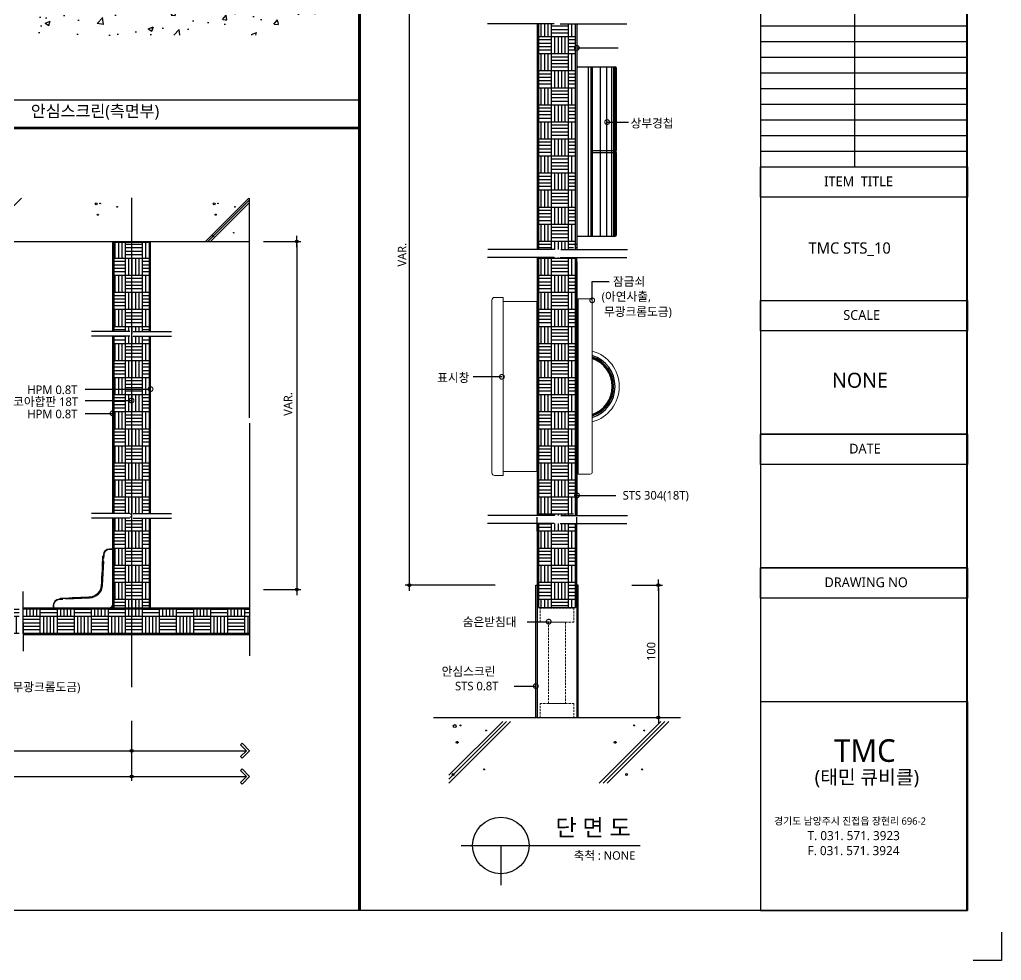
# Model space of a CAD drawing. Extents: x -256 to 8104, y -176 to 5714.
# Drawn here: x 4629 to 8104, y -176 to 3153 of the extents above; entities that cross this region are included whole.
import ezdxf
from ezdxf.enums import TextEntityAlignment as Align

# ---------------------------------------------------------------- set-up
doc = ezdxf.new("R2010")
doc.units = 0
doc.header["$LTSCALE"] = 30
doc.linetypes.add('CEN', pattern=[62, 60, -1, 0, -1])
doc.linetypes.add('HIDDEN', pattern=[0.375, 0.25, -0.125])
doc.layers.get('0').update_dxf_attribs({"linetype": 'CONTINUOUS'})
doc.layers.get('DEFPOINTS').update_dxf_attribs({"linetype": 'CONTINUOUS'})
for name, color, linetype in [('C', 2, 'CONTINUOUS'), ('curior-0Line', 252, 'CONTINUOUS'), ('DIM', 7, 'CONTINUOUS'), ('HAT', 8, 'CONTINUOUS'), ('HID', 9, 'HIDDEN'), ('TIT', 3, 'CONTINUOUS'), ('경첩', 4, 'CONTINUOUS'), ('문자', 3, 'CONTINUOUS'), ('부자재', 4, 'CONTINUOUS'), ('잠금쇠(회전형)', 4, 'CONTINUOUS'), ('중심선', 1, 'CEN'), ('치수', 1, 'CONTINUOUS'), ('판넬', 2, 'CONTINUOUS'), ('해치', 8, 'CONTINUOUS')]:
    doc.layers.add(name, color=color, linetype=linetype)
doc.styles.add('돋움', font='malgun.ttf')
doc.dimstyles.new('10', dxfattribs={"dimscale": 10, "dimtxt": 3, "dimasz": 1, "dimexe": 1.5, "dimexo": 2, "dimgap": 1, "dimtad": 1, "dimdec": 0, "dimlunit": 6, "dimtxsty": '돋움', "dimblk": 'DIMDOT', "dimcen": -1, "dimdle": 1.5, "dimclrt": 3, "dimazin": 3, "dimtfac": 1, "dimtdec": 0, "dimtix": 1, "dimtmove": 2, "dimatfit": 3, "dimldrblk": 'DIMDOT', "dimarcsym": 0})
pattern_1 = [(180, (100196.48, -5340.47), (-1e-14, -120.65), [60.325, -60.325]), (180, (100196.48, -5328.4), (-1e-14, -120.65), [60.325, -60.325]), (180, (100196.48, -5316.34), (-1e-14, -120.65), [60.325, -60.325]), (180, (100196.48, -5304.27), (-1e-14, -120.65), [60.325, -60.325]), (90, (100124.09, -5352.53), (-120.65, 7e-15), [60.325, -60.325]), (90, (100112.02, -5352.53), (-120.65, 7e-15), [60.325, -60.325]), (90, (100099.96, -5352.53), (-120.65, 7e-15), [60.325, -60.325]), (90, (100087.89, -5352.53), (-120.65, 7e-15), [60.325, -60.325]), (90, (100184.41, -5292.21), (-120.65, 7e-15), [60.325, -60.325]), (90, (100172.35, -5292.21), (-120.65, 7e-15), [60.325, -60.325]), (90, (100160.28, -5292.21), (-120.65, 7e-15), [60.325, -60.325]), (90, (100148.22, -5292.21), (-120.65, 7e-15), [60.325, -60.325]), (180, (100136.15, -5243.95), (-1e-14, -120.65), [60.325, -60.325]), (180, (100136.15, -5256.01), (-1e-14, -120.65), [60.325, -60.325]), (180, (100136.15, -5268.08), (-1e-14, -120.65), [60.325, -60.325]), (180, (100136.15, -5280.14), (-1e-14, -120.65), [60.325, -60.325]), (180, (100196.48, -5292.21), (-1e-14, -120.65), []), (90, (100136.15, -5352.53), (-120.65, 7e-15), []), (180, (100196.48, -5352.53), (-1e-14, -120.65), []), (270, (100196.48, -5231.88), (120.65, -2e-14), [])]

# ---------------------------------------------------------------- blocks, each defined once
blk = doc.blocks.new('DIMDOT')
at = {"linetype": 'Continuous'}
blk.add_line((-2, 0), (2, 0), dxfattribs=at)
for radius in [0.5, 0.25]:
    blk.add_circle((0, 0), radius, dxfattribs=at)
blk = doc.blocks.new('*D277')
at = {"layer": 'DEFPOINTS', "color": 0}
for p in [(114729.6, -1686.4), (114405.6, -4025.4), (114729.6, -4025.4)]:
    blk.add_point(p, dxfattribs=at)
at = {"layer": 'DIM', "color": 0, "lineweight": -2, "ltscale": 10}
for p, q in [((114709.6, -1686.4), (114390.6, -1686.4)), ((114405.6, -1696.4), (114405.6, -4015.4)), ((114709.6, -4025.4), (114390.6, -4025.4))]:
    blk.add_line(p, q, dxfattribs=at)
at = {"layer": 'DIM', "color": 0, "lineweight": -2, "xscale": 10, "yscale": 10, "zscale": 10}
for p, rotation in [((114405.6, -1686.4), 90), ((114405.6, -4025.4), 270)]:
    blk.add_blockref('DIMDOT', p, dxfattribs=dict(at, rotation=rotation))
at = {"layer": 'DIM', "color": 3, "insert": (114380.3, -2855.9), "char_height": 30, "attachment_point": 5, "rotation": 90, "style": '돋움'}
blk.add_mtext('VAR.', dxfattribs=at)
blk = doc.blocks.new('A$C13EB2441')
for p, q in [((0.837, 7.375), (0.837, 14.115)), ((0.837, 6.74), (0.837, 0))]:
    blk.add_line(p, q)
blk = doc.blocks.new('_DOTSMALL')
at = {"color": 0, "linetype": 'ByBlock', "const_width": 0.5}
blk.add_lwpolyline([(-0.0625, 0, 1), (0.0625, 0, 1)], format="xyb", close=True, dxfattribs=at)
blk = doc.blocks.new('A$C63EC304E')
at = {"layer": '치수', "color": 1, "xscale": 2.5, "yscale": 2.5, "zscale": 2.5, "rotation": 234.3098741996962}
blk.add_blockref('_DOTSMALL', (0.31, 0.31), dxfattribs=at)
blk = doc.blocks.new('A$C2BC9653E')
at = {"layer": '치수', "xscale": 0.3333333333333333, "yscale": 0.3333333333333333, "zscale": 0.3333333333333333}
blk.add_blockref('A$C63EC304E', (0, 0), dxfattribs=at)
blk = doc.blocks.new('A$C7FC71301')
at = {"layer": '치수', "rotation": 180}
blk.add_blockref('A$C2BC9653E', (0.208, 0.208), dxfattribs=at)
blk = doc.blocks.new('A$C4A20372B')
at = {"layer": '치수'}
blk.add_blockref('A$C7FC71301', (0, 0), dxfattribs=at)
blk = doc.blocks.new('A$C566469F5')
at = {"layer": '치수'}
blk.add_blockref('A$C4A20372B', (0, 0), dxfattribs=at)
blk = doc.blocks.new('A$C7E317CD4')
at = {"layer": '해치', "xscale": 2, "yscale": 2, "zscale": 2}
blk.add_blockref('A$C566469F5', (0, 0), dxfattribs=at)
blk = doc.blocks.new('A$C601D7F27')
at = {"layer": '치수'}
blk.add_blockref('A$C7E317CD4', (0, 0), dxfattribs=at)
blk = doc.blocks.new('A$C38802C08')
at = {"layer": '치수'}
blk.add_blockref('A$C601D7F27', (0, 0), dxfattribs=at)
blk = doc.blocks.new('*D278')
at = {"layer": 'DEFPOINTS', "color": 0}
for p in [(115173.1, -4025.4), (115173.1, -4493.7), (115287.4, -4493.7)]:
    blk.add_point(p, dxfattribs=at)
at = {"layer": 'DIM', "color": 0, "lineweight": -2, "ltscale": 10}
for p, q in [((115193.1, -4025.4), (115302.4, -4025.4)), ((115287.4, -4035.4), (115287.4, -4483.7)), ((115193.1, -4493.7), (115302.4, -4493.7))]:
    blk.add_line(p, q, dxfattribs=at)
at = {"layer": 'DIM', "color": 0, "lineweight": -2, "xscale": 10, "yscale": 10, "zscale": 10}
for p, rotation in [((115287.4, -4025.4), 90), ((115287.4, -4493.7), 270)]:
    blk.add_blockref('DIMDOT', p, dxfattribs=dict(at, rotation=rotation))
at = {"layer": 'DIM', "color": 3, "insert": (115261.9, -4259.5), "char_height": 30, "attachment_point": 5, "rotation": 90, "style": '돋움'}
blk.add_mtext('100', dxfattribs=at)
blk = doc.blocks.new('*D283')
at = {"layer": 'DEFPOINTS', "color": 0}
for p in [(108668.6, -4484.9), (113422.6, -4484.9), (113422.6, -4702.1)]:
    blk.add_point(p, dxfattribs=at)
at = {"layer": 'DIM', "color": 0, "lineweight": -2, "ltscale": 10}
for p, q in [((108668.6, -4504.9), (108668.6, -4717.1)), ((113422.6, -4504.9), (113422.6, -4717.1)), ((108678.6, -4702.1), (113412.6, -4702.1))]:
    blk.add_line(p, q, dxfattribs=at)
at = {"layer": 'DIM', "color": 0, "lineweight": -2, "xscale": 10, "yscale": 10, "zscale": 10, "rotation": 180}
blk.add_blockref('DIMDOT', (108668.6, -4702.1), dxfattribs=at)
at = {"layer": 'DIM', "color": 0, "lineweight": -2, "xscale": 10, "yscale": 10, "zscale": 10}
blk.add_blockref('DIMDOT', (113422.6, -4702.1), dxfattribs=at)
at = {"layer": 'DIM', "color": 3, "insert": (111045.6, -4672.5), "char_height": 30, "attachment_point": 5, "style": '돋움'}
blk.add_mtext('설계치수', dxfattribs=at)
blk = doc.blocks.new('*D284')
at = {"layer": 'DEFPOINTS', "color": 0}
for p in [(112271.7, -4484.9), (113422.6, -4484.9), (113422.6, -4610.7)]:
    blk.add_point(p, dxfattribs=at)
at = {"layer": 'DIM', "color": 0, "lineweight": -2, "ltscale": 10}
for p, q in [((112271.7, -4504.9), (112271.7, -4625.7)), ((113422.6, -4504.9), (113422.6, -4625.7)), ((112281.7, -4610.7), (113412.6, -4610.7))]:
    blk.add_line(p, q, dxfattribs=at)
at = {"layer": 'DIM', "color": 0, "lineweight": -2, "xscale": 10, "yscale": 10, "zscale": 10, "rotation": 180}
blk.add_blockref('DIMDOT', (112271.7, -4610.7), dxfattribs=at)
at = {"layer": 'DIM', "color": 0, "lineweight": -2, "xscale": 10, "yscale": 10, "zscale": 10}
blk.add_blockref('DIMDOT', (113422.6, -4610.7), dxfattribs=at)
at = {"layer": 'DIM', "color": 3, "insert": (112847.1, -4581), "char_height": 30, "attachment_point": 5, "style": '돋움'}
blk.add_mtext('설계치수', dxfattribs=at)
blk = doc.blocks.new('*D286')
at = {"layer": 'DEFPOINTS', "color": 0}
for p in [(113869.4, -2809.3), (113869.4, -4040.7), (114007.2, -4040.7)]:
    blk.add_point(p, dxfattribs=at)
at = {"layer": 'DIM', "color": 0, "lineweight": -2, "ltscale": 10}
for p, q in [((113889.4, -2809.3), (114022.2, -2809.3)), ((114007.2, -2819.3), (114007.2, -4030.7)), ((113889.4, -4040.7), (114022.2, -4040.7))]:
    blk.add_line(p, q, dxfattribs=at)
at = {"layer": 'DIM', "color": 0, "lineweight": -2, "xscale": 10, "yscale": 10, "zscale": 10}
for p, rotation in [((114007.2, -2809.3), 90), ((114007.2, -4040.7), 270)]:
    blk.add_blockref('DIMDOT', p, dxfattribs=dict(at, rotation=rotation))
at = {"layer": 'DIM', "color": 3, "insert": (113976.4, -3384.1), "char_height": 30, "attachment_point": 5, "rotation": 90, "style": '돋움'}
blk.add_mtext('VAR.', dxfattribs=at)
blk = doc.blocks.new('A$C06B31977')
for p, q in [((1.26, 11.06), (1.26, 21.17)), ((1.26, 10.11), (1.26, 0))]:
    blk.add_line(p, q)
blk = doc.blocks.new('STS_10', base_point=(108397.3, -5176.8))
at = {"layer": '해치'}
h = blk.add_hatch(dxfattribs=at)
h.set_pattern_fill('AR-CONC', color=256, style=0)
h.set_pattern_definition([(50, (111614, -3512.54), (182.185, -15.939), [19.05, -209.55]), (355, (111614, -3512.54), (-35.243, 191.057), [15.24, -167.64]), (100.451, (111629.17, -3513.87), (146.943, 175.117), [16.19, -178.09]), (46.184, (111614, -3461.74), (271.079, -42.042), [28.575, -314.325]), (96.636, (111636.58, -3465.25), (237.404, 247.426), [24.285, -267.135]), (351.184, (111614, -3461.74), (237.405, 247.425), [22.86, -251.46]), (21, (111639.4, -3474.44), (151.615, -102.2655), [19.05, -209.55]), (326, (111639.4, -3474.44), (61.802, 184.188), [15.24, -167.64]), (71.4514, (111652.03, -3482.96), (213.416, 81.923), [16.19, -178.09]), (37.5, (111613.99, -3512.54), (3.0886, 84.555), [0, -165.608, 0, -170.18, 0, -168.275]), (7.5, (111613.99, -3512.54), (66.8197, 100.1806), [0, -97.028, 0, -161.798, 0, -64.135]), (327.5, (111557.35, -3512.54), (135.5906, -5.7287), [0, -63.5, 0, -198.12, 0, -262.89]), (317.5, (111531.95, -3512.54), (148.129, 25.4265), [0, -82.55, 0, -131.572, 0, -186.69])])
h.paths.add_polyline_path([(114093.6, -2078.8), (114093.6, -1975.8), (113043.4, -1975.8), (113043.4, -2078.8)])
h = blk.add_hatch(dxfattribs=at)
h.set_pattern_fill('WDFLR08', color=256, scale=0.5)
h.set_pattern_definition(pattern_1)
edge = h.paths.add_edge_path()
edge.add_line((114993.4, -2087.2), (114934, -2087.2))
edge.add_arc((114931.9, -2087.2), 2.08, -54.3099, 0, ccw=False)
edge.add_arc((114931.9, -2087.2), 2.08, 125.6901, 305.6901, ccw=False)
edge.add_arc((114931.9, -2087.2), 2.08, 0, 125.6901, ccw=False)
edge.add_line((114934, -2087.2), (114993.4, -2087.2))
edge.add_line((114993.4, -2087.2), (114993.4, -2038.4))
edge.add_line((114993.4, -2038.4), (114983.2, -2038.4))
edge.add_spline(control_points=[(114980.4, -2046.2), (114981.3, -2043.6), (114982.2, -2041), (114983.2, -2038.4)], knot_values=[0, 0, 0, 0, 0.152076, 0.152076, 0.152076, 0.152076], degree=3, periodic=0)
edge.add_line((114983.2, -2038.4), (114928.4, -2038.4))
edge.add_line((114928.4, -2038.4), (114928.4, -2836.9))
edge.add_line((114928.4, -2836.9), (114985.2, -2836.9))
edge.add_spline(control_points=[(114985.2, -2836.9), (114988.3, -2828.2), (114991.3, -2820.4), (114993.4, -2816.6)], knot_values=[0.152076, 0.152076, 0.152076, 0.152076, 0.673721, 0.673721, 0.673721, 0.673721], degree=3, periodic=0)
edge.add_spline(control_points=[(114995.9, -2836.9), (114996.4, -2826.9), (114997.5, -2811.6), (114994.5, -2814.6), (114993.4, -2816.6)], knot_values=[0.673721, 0.673721, 0.673721, 0.673721, 1.332503, 1.60798, 1.60798, 1.60798, 1.60798], degree=3, periodic=0)
edge.add_line((114993.4, -2816.6), (114993.4, -2087.2))
h.paths.add_polyline_path([(114928.4, -2038.4), (114863.4, -2038.4), (114863.4, -2836.9), (114928.4, -2836.9)])
h = blk.add_hatch(dxfattribs=at)
h.set_pattern_fill('WDFLR08', color=256, scale=0.5)
h.set_pattern_definition(pattern_1)
edge = h.paths.add_edge_path()
edge.add_line((113422.6, -2812.6), (113360.1, -2812.6))
edge.add_line((113360.1, -2812.6), (113359.2, -2813.5))
edge.add_line((113359.2, -2813.5), (113359.2, -2913.9))
edge.add_line((113359.2, -2913.9), (113402.1, -2913.9))
edge.add_line((113402.1, -2913.9), (113402.1, -2955.5))
edge.add_line((113402.1, -2955.5), (113359.2, -2955.5))
edge.add_line((113359.2, -2955.5), (113359.2, -3127.2))
edge.add_line((113359.2, -3127.2), (113415.8, -3127.2))
edge.add_spline(control_points=[(113415.8, -3127.2), (113418.6, -3119.5), (113424.6, -3104.2), (113420.7, -3135.1), (113422.3, -3137.5), (113422.6, -3137.6)], knot_values=[0.456227, 0.456227, 0.456227, 0.456227, 2.847595, 6.178025, 6.737145, 6.737145, 6.737145, 6.737145], degree=3, periodic=0)
edge.add_spline(control_points=[(113422.3, -3137.4), (113422.4, -3134.4), (113422.4, -3131.6), (113421.8, -3131.3), (113421.7, -3131.3)], knot_values=[0.891967, 0.891967, 0.891967, 0.891967, 1.280656, 1.337888, 1.337888, 1.337888, 1.337888], degree=3, periodic=0)
edge.add_line((113422.6, -3137.6), (113422.6, -2812.6))
edge = h.paths.add_edge_path()
edge.add_line((113485.9, -2812.6), (113422.6, -2812.6))
edge.add_line((113422.6, -2812.6), (113422.6, -3137.6))
edge.add_spline(control_points=[(113422.6, -3137.6), (113423.7, -3137.8), (113425.9, -3133.5), (113428.6, -3127.2)], knot_values=[6.737145, 6.737145, 6.737145, 6.737145, 8.913909, 8.913909, 8.913909, 8.913909], degree=3, periodic=0)
edge.add_spline(control_points=[(113428.6, -3127.2), (113430.7, -3122.3), (113433, -3116.4), (113435.3, -3110.4)], knot_values=[8.913909, 8.913909, 8.913909, 8.913909, 10.573873, 10.573873, 10.573873, 10.573873], degree=3, periodic=0)
edge.add_line((113428.6, -3127.2), (113485.9, -3127.2))
edge.add_line((113485.9, -3127.2), (113485.9, -2955.5))
edge.add_line((113485.9, -2955.5), (113443, -2955.5))
edge.add_line((113443, -2955.5), (113443, -2913.9))
edge.add_line((113443, -2913.9), (113485.9, -2913.9))
edge.add_line((113485.9, -2913.9), (113485.9, -2812.6))
h.paths.add_polyline_path([(113485.9, -2913.9), (113443, -2913.9), (113443, -2955.5), (113485.9, -2955.5)], flags=16)
h.paths.add_polyline_path([(113402.1, -2913.9), (113359.2, -2913.9), (113359.2, -2955.5), (113402.1, -2955.5)], flags=16)
h = blk.add_hatch(dxfattribs=at)
h.set_pattern_fill('WDFLR08', color=256, scale=0.5)
h.set_pattern_definition(pattern_1)
h.paths.add_polyline_path([(114928.4, -3322.5), (114863.4, -3322.5), (114863.4, -3778), (114928.4, -3778), (114928.4, -3668.5, -0.567825), (114928.4, -3665)])
h.paths.add_polyline_path([(114993.4, -3322.5), (114928.4, -3322.5), (114928.4, -3665, -0.582142), (114931.6, -3666.8), (114993.4, -3666.8)])
edge = h.paths.add_edge_path()
edge.add_line((114993.4, -3666.8), (114931.6, -3666.8))
edge.add_arc((114929.5, -3666.8), 2.08, -54.3099, 0, ccw=False)
edge.add_arc((114929.5, -3666.8), 2.08, 239.178, 305.6901, ccw=False)
edge.add_line((114928.4, -3668.5), (114928.4, -3778))
edge.add_line((114928.4, -3778), (114985.2, -3778))
edge.add_spline(control_points=[(114985.2, -3778), (114988.3, -3769.3), (114991.3, -3761.4), (114993.4, -3757.6)], knot_values=[0.152076, 0.152076, 0.152076, 0.152076, 0.673721, 0.673721, 0.673721, 0.673721], degree=3, periodic=0)
edge.add_line((114993.4, -3757.6), (114993.4, -3666.8))
h.paths.add_polyline_path([(114928.4, -2866), (114863.4, -2866), (114863.4, -3322.5), (114928.4, -3322.5)])
edge = h.paths.add_edge_path()
edge.add_line((114993.4, -2866), (114983.2, -2866))
edge.add_spline(control_points=[(114980.4, -2873.8), (114981.3, -2871.1), (114982.2, -2868.5), (114983.2, -2866)], knot_values=[0, 0, 0, 0, 0.152076, 0.152076, 0.152076, 0.152076], degree=3, periodic=0)
edge.add_line((114983.2, -2866), (114928.4, -2866))
edge.add_line((114928.4, -2866), (114928.4, -3322.5))
edge.add_line((114928.4, -3322.5), (114993.4, -3322.5))
edge.add_line((114993.4, -3322.5), (114993.4, -2866))
h = blk.add_hatch(dxfattribs=at)
h.set_pattern_fill('WDFLR08', color=256, scale=0.5)
h.set_pattern_definition(pattern_1)
h.paths.add_polyline_path([(113485.9, -3144.3), (113359.2, -3144.3), (113359.2, -3771), (113485.9, -3771)])
h = blk.add_hatch(dxfattribs=at)
h.set_pattern_fill('WDFLR08', color=256, scale=0.5)
h.set_pattern_definition(pattern_1)
edge = h.paths.add_edge_path()
edge.add_spline(control_points=[(113422.6, -3798.5), (113422.3, -3798.5), (113421.2, -3796.7), (113422, -3786.8), (113422.3, -3781.2)], knot_values=[1.337888, 1.337888, 1.337888, 1.337888, 1.524261, 2.245715, 2.245715, 2.245715, 2.245715], degree=3, periodic=0)
edge.add_spline(control_points=[(113422.6, -3781.4), (113422.3, -3781.4), (113420.7, -3778.9), (113424.6, -3748), (113418.6, -3763.3), (113415.8, -3771)], knot_values=[0.152076, 0.152076, 0.152076, 0.152076, 0.338449, 1.448592, 2.245715, 2.245715, 2.245715, 2.245715], degree=3, periodic=0)
edge.add_spline(control_points=[(113422.3, -3781.2), (113422.4, -3778.2), (113422.4, -3775.4), (113421.8, -3775.1), (113421.7, -3775.1)], knot_values=[0.891967, 0.891967, 0.891967, 0.891967, 1.280656, 1.337888, 1.337888, 1.337888, 1.337888], degree=3, periodic=0)
edge.add_spline(control_points=[(113421.7, -3775.1), (113420.7, -3775), (113418.4, -3781), (113415.8, -3788.1)], knot_values=[0.152076, 0.152076, 0.152076, 0.152076, 0.891967, 0.891967, 0.891967, 0.891967], degree=3, periodic=0)
edge.add_spline(control_points=[(113414.2, -3792.5), (113414.7, -3791), (113415.3, -3789.5), (113415.8, -3788.1)], knot_values=[0, 0, 0, 0, 0.152076, 0.152076, 0.152076, 0.152076], degree=3, periodic=0)
edge.add_line((113415.8, -3788.1), (113359.2, -3788.1))
edge.add_line((113359.2, -3788.1), (113359.2, -3960.5))
edge.add_line((113359.2, -3960.5), (113404, -3960.5))
edge.add_line((113404, -3960.5), (113404, -4002.1))
edge.add_line((113404, -4002.1), (113359.2, -4002.1))
edge.add_line((113359.2, -4002.1), (113359.2, -4106.3))
edge.add_line((113359.2, -4106.3), (113422.6, -4106.3))
edge.add_line((113422.6, -4106.3), (113422.6, -3798.6))
h.paths.add_polyline_path([(113485.9, -3960.5), (113441.2, -3960.5), (113441.2, -4002.1), (113485.9, -4002.1)])
h.paths.add_polyline_path([(113404, -3960.5), (113359.2, -3960.5), (113359.2, -4002.1), (113404, -4002.1)], flags=16)
h = blk.add_hatch(dxfattribs=at)
h.set_pattern_fill('WDFLR08', color=256, scale=0.5)
h.set_pattern_definition(pattern_1)
h.paths.add_polyline_path([(113485.9, -3849), (113422.6, -3849), (113422.6, -4106.3), (113485.9, -4106.3), (113485.9, -4002.1), (113441.2, -4002.1), (113441.2, -3960.5), (113485.9, -3960.5)])
edge = h.paths.add_edge_path()
edge.add_line((113485.9, -3788.1), (113428.6, -3788.1))
edge.add_spline(control_points=[(113428.6, -3788.1), (113425.9, -3794.4), (113423.7, -3798.7), (113422.6, -3798.5)], knot_values=[2.245715, 2.245715, 2.245715, 2.245715, 2.971303, 2.971303, 2.971303, 2.971303], degree=3, periodic=0)
edge.add_line((113422.6, -3798.5), (113422.6, -3849))
edge.add_line((113422.6, -3849), (113485.9, -3849))
edge.add_line((113485.9, -3849), (113485.9, -3788.1))
h = blk.add_hatch(dxfattribs=at)
h.set_pattern_fill('WDFLR08', color=256, scale=0.5)
h.set_pattern_definition(pattern_1)
h.paths.add_polyline_path([(114917.9, -3807), (114863.4, -3807), (114863.4, -4103.8), (114928.4, -4103.8), (114928.4, -3807)])
h.paths.add_polyline_path([(114993.4, -3807), (114940.1, -3807), (114928.4, -3807), (114928.4, -4103.8), (114993.4, -4103.8)])
h = blk.add_hatch(dxfattribs=at)
h.set_pattern_fill('WDFLR08', color=256, scale=0.5)
h.set_pattern_definition(pattern_1)
h.paths.add_polyline_path([(113038.7, -4157.9), (113038.7, -4148.4), (113038.7, -4109.6), (113422.6, -4109.6), (113422.6, -4196.3), (113038.7, -4196.3)])
edge = h.paths.add_edge_path()
edge.add_line((113024, -4157.9), (113024, -4148.4))
edge.add_line((113024, -4148.4), (113024, -4109.6))
edge.add_line((113024, -4109.6), (112391.6, -4109.6))
edge.add_line((112391.6, -4109.6), (112391.6, -4150.9))
edge.add_arc((112391.6, -4153), 2.08, -35.6901, 90, ccw=False)
edge.add_arc((112391.6, -4153), 2.08, 270, 324.3099, ccw=False)
edge.add_line((112391.6, -4155.1), (112391.6, -4196.3))
edge.add_line((112391.6, -4196.3), (113024, -4196.3))
edge.add_line((113024, -4196.3), (113024, -4157.9))
h.paths.add_polyline_path([(112266.7, -4109.6), (112266.7, -4196.3), (112391.6, -4196.3), (112391.6, -4155.1, -0.610943), (112389.9, -4151.8, -0.241509), (112391.6, -4150.9), (112391.6, -4109.6)])
h.paths.add_polyline_path([(113840.3, -4109.6), (113422.6, -4109.6), (113422.6, -4196.3), (113840.3, -4196.3)])
at = {"color": 8}
blk.add_line((112844.1, -2307.5), (114229.3, -2307.5), dxfattribs=at)
for p, q in [((113840.3, -3432.9), (113840.3, -2656.2)), ((108668.6, -2809.3), (113840.3, -2809.3)), ((113415.9, -3127.2), (113281.1, -3127.2)), ((113428.6, -3127.2), (113563.4, -3127.2)), ((113840.3, -3452), (113840.3, -4275.3)), ((113415.9, -3771), (113281.1, -3771)), ((113428.6, -3771), (113563.4, -3771)), ((114491.3, -4493.7), (115365.6, -4493.7))]:
    blk.add_line(p, q)
at = {"color": 2}
for p, q in [((116501.5, -5252.5), (116501.5, -5352.5)), ((116501.5, -5252.5), (116501.5, -5352.5)), ((116501.5, -5252.5), (116501.5, -5352.5)), ((116501.5, -5352.5), (116401.5, -5352.5)), ((116501.5, -5352.5), (116401.5, -5352.5)), ((116501.5, -5352.5), (116401.5, -5352.5))]:
    blk.add_line(p, q, dxfattribs=at)
for points in [[(108396.6, 361.6), (115649, 361.6), (115649, -5176.7), (108396.6, -5176.7)], [(108396.6, 361.6), (115649, 361.6), (115649, -5176.7), (108396.6, -5176.7)], [(108396.6, 361.6), (116378.5, 361.6), (116378.5, -5176.7), (108396.6, -5176.7)], [(114853.4, -4025.4), (114858.4, -4025.4), (114858.4, -4493.7), (114853.4, -4493.7)], [(115003.4, -4025.4), (114998.4, -4025.4), (114998.4, -4493.7), (115003.4, -4493.7)]]:
    blk.add_lwpolyline(points, close=True, dxfattribs=at)
at = {"color": 8, "const_width": 10}
for points in [[(114229.3, -5176.7), (114229.3, 361.6)], [(108444.7, -2407.5), (114229.3, -2407.5)]]:
    blk.add_lwpolyline(points, dxfattribs=at)
at = {"layer": 'C'}
for p, q in [((114863.4, -2038.4), (114863.4, -2836.9)), ((114993.4, -2836.9), (114993.4, -2038.4)), ((114863.4, -2866), (114863.4, -3778)), ((114993.4, -3778), (114993.4, -2866)), ((114863.4, -3807), (114863.4, -4103.8)), ((114993.4, -4103.8), (114993.4, -3807)), ((113840.3, -4109.6), (113038.7, -4109.6)), ((114863.4, -4103.8), (114993.4, -4103.8)), ((113038.7, -4196.3), (113840.3, -4196.3))]:
    blk.add_line(p, q, dxfattribs=at)
at = {"layer": 'curior-0Line'}
for p, q in [((115649, 361.6), (115649, -5175.9)), ((115981.6, -1990.8), (115981.6, -2544.6)), ((115649.3, -2046.2), (116381.4, -2046.2)), ((115649.3, -2101.6), (116381.4, -2101.6)), ((115649.3, -2157), (116381.4, -2157)), ((115649.3, -2212.3), (116381.4, -2212.3)), ((115649.3, -2267.7), (116381.4, -2267.7)), ((115649.3, -2323.1), (116381.4, -2323.1)), ((115649.3, -2378.5), (116381.4, -2378.5)), ((115649.3, -2433.8), (116381.4, -2433.8)), ((115649.3, -2489.2), (116381.4, -2489.2)), ((115649.3, -2544.6), (116381.4, -2544.6))]:
    blk.add_line(p, q, dxfattribs=at)
for points in [[(116381.4, 361.6), (115649, 361.6), (115649, -5176.7), (116381.4, -5176.7)], [(115649.3, -2544.6), (116381.4, -2544.6), (116381.4, -2652.3), (115649.3, -2652.3)], [(115649.3, -3017.5), (116381.4, -3017.5), (116381.4, -3125.2), (115649.3, -3125.2)], [(115649.3, -3963.3), (116381.4, -3963.3), (116381.4, -3490.4), (115649.3, -3490.4)], [(115649.3, -3490.4), (116381.4, -3490.4), (116381.4, -3598.1), (115649.3, -3598.1)], [(115649.3, -4436.2), (116381.4, -4436.2), (116381.4, -3963.3), (115649.3, -3963.3)], [(115649.3, -3963.3), (116381.4, -3963.3), (116381.4, -4071), (115649.3, -4071)], [(116381.4, -5175.9), (115649.6, -5175.9), (115649.6, -4436.2), (116381.4, -4436.2)]]:
    blk.add_lwpolyline(points, close=True, dxfattribs=at)
at = {"layer": 'DIM', "ltscale": 10}
for p, q in [((113807.8, -4589.6), (113813.5, -4583.9)), ((113840.3, -4610.7), (113813.5, -4583.9)), ((113422.6, -4610.7), (113828.8, -4610.7)), ((113828.8, -4610.7), (113807.8, -4589.6)), ((113828.8, -4610.7), (113807.8, -4631.7)), ((113840.3, -4610.7), (113813.5, -4637.4)), ((113807.8, -4631.7), (113813.5, -4637.4)), ((113807.8, -4681), (113813.5, -4675.3)), ((113828.8, -4702.1), (113807.8, -4681)), ((113840.3, -4702.1), (113813.5, -4675.3)), ((113422.6, -4702.1), (113828.8, -4702.1)), ((113828.8, -4702.1), (113807.8, -4723.2)), ((113807.8, -4723.2), (113813.5, -4728.9)), ((113840.3, -4702.1), (113813.5, -4728.9))]:
    blk.add_line(p, q, dxfattribs=at)
at = {"layer": 'HAT'}
for radius, start, end in [(114.6, 287.404, 72.596), (109.6, 288.2251, 71.7749), (106.6, 288.7568, 71.2432), (104.6, 289.1292, 70.8708)]:
    blk.add_arc((115019.2, -3322), radius, start, end, dxfattribs=at)
at = {"layer": 'HID', "lineweight": 15}
for points in [[(114868.4, -4106.2), (114988.4, -4106.2), (114988.4, -4156.2), (114868.4, -4156.2)], [(114898.4, -4156.2), (114958.4, -4156.2), (114958.4, -4443.7), (114898.4, -4443.7)], [(114868.4, -4443.7), (114988.4, -4443.7), (114988.4, -4493.7), (114868.4, -4493.7)]]:
    blk.add_lwpolyline(points, close=True, dxfattribs=at)
at = {"layer": 'TIT', "color": 7}
for p, q in [((114589.7, -4946.3), (115222.4, -4946.3)), ((114730, -4946.3), (114730, -5086.3))]:
    blk.add_line(p, q, dxfattribs=at)
blk.add_circle((114729.7, -4946.3), 100, dxfattribs=at)
at = {"layer": '경첩', "color": 4, "linetype": 'Continuous', "lineweight": 15}
for p, q in [((113320.9, -3921.8), (113322.4, -3923.3)), ((113322.7, -3917.2), (113321.6, -3940.5)), ((113324.4, -3930.8), (113325, -3917.3)), ((113344.6, -3898.6), (113344.6, -3896.3)), ((113355.2, -3896.3), (113344.6, -3896.3)), ((113344.6, -3898.6), (113355.2, -3898.6)), ((113355.2, -3898.6), (113355.2, -3896.3)), ((113355.2, -3918.7), (113355.2, -3898.6)), ((113355.2, -3922), (113355.2, -3919.6)), ((113355.2, -3922), (113355.2, -4092.3)), ((113321.6, -3940.5), (113317.6, -4024.3)), ((113318.4, -3958.9), (113320.6, -3961.1)), ((113319.9, -3927.4), (113318.7, -3952.6)), ((113318.7, -3952.6), (113320.9, -3954.8)), ((113319.9, -3927.4), (113322.1, -3929.6)), ((113320, -4024.4), (113323.9, -3940.7)), ((113317.8, -3971.5), (113316.5, -3998.3)), ((113317.8, -3971.5), (113320, -3973.8)), ((113318.2, -3962.1), (113317.9, -3968.4)), ((113317.9, -3968.4), (113320.2, -3970.6)), ((113318.2, -3962.1), (113320.5, -3964.3)), ((113314.9, -4028.7), (113316.9, -4030.8)), ((113315.1, -4026.7), (113317.2, -4028.8)), ((113315.6, -4018.1), (113315.3, -4024.2)), ((113315.8, -4014.1), (113315.6, -4017.2)), ((113315.6, -4017.2), (113317.9, -4019.4)), ((113315.6, -4017.2), (113315.6, -4018.1)), ((113315.6, -4018.1), (113317.8, -4020.4)), ((113316.2, -4004.5), (113315.8, -4013.1)), ((113315.8, -4013.1), (113318.1, -4015.4)), ((113315.8, -4013.1), (113315.8, -4014.1)), ((113315.8, -4014.1), (113318, -4016.3)), ((113316.2, -4004.5), (113318.5, -4006.8)), ((113316.5, -3998.4), (113316.3, -4002.3)), ((113316.3, -4002.3), (113318.6, -4004.6)), ((113316.5, -3998.3), (113318.8, -4000.5)), ((113316.5, -3998.4), (113318.7, -4000.6)), ((113282.5, -4064.9), (113284.4, -4066.8)), ((113287.4, -4063.3), (113289.2, -4065.1)), ((113289.8, -4062.3), (113291.5, -4064)), ((113294.1, -4060), (113295.7, -4061.7)), ((113296.1, -4058.7), (113297.7, -4060.4)), ((113306.2, -4049.1), (113307.9, -4050.7)), ((113307.6, -4047.1), (113309.3, -4048.8)), ((113310.1, -4043), (113311.8, -4044.8)), ((113311.2, -4040.8), (113312.9, -4042.6)), ((113312.7, -4037.1), (113314.6, -4038.9)), ((113316.1, -4034.2), (113314.2, -4032.2)), ((113314.2, -4032.2), (113316.1, -4034.1)), ((113147.6, -4095.7), (113145.2, -4095.7)), ((113145.2, -4095.7), (113145.2, -4106.3)), ((113147.6, -4106.3), (113147.6, -4095.7)), ((113189.5, -4072.7), (113166.1, -4073.8)), ((113166.2, -4076.1), (113179.7, -4075.5)), ((113170.7, -4072), (113171.6, -4071.2)), ((113170.7, -4072), (113172.2, -4073.5)), ((113201.5, -4069.8), (113171.6, -4071.2)), ((113273.2, -4068.7), (113189.5, -4072.7)), ((113189.6, -4075), (113273.3, -4071)), ((113201.5, -4069.8), (113203.8, -4072)), ((113207.8, -4069.5), (113210.1, -4071.7)), ((113211, -4069.3), (113213.2, -4071.5)), ((113242.5, -4067.8), (113217.3, -4069)), ((113217.3, -4069), (113219.5, -4071.2)), ((113242.5, -4067.8), (113244.7, -4070.1)), ((113248.8, -4067.5), (113251, -4069.8)), ((113252, -4067.4), (113254.2, -4069.6)), ((113270.9, -4066.5), (113258.3, -4067.1)), ((113258.3, -4067.1), (113260.5, -4069.3)), ((113273.1, -4066.4), (113270.9, -4066.5)), ((113270.9, -4066.5), (113273.1, -4068.7)), ((113145.2, -4106.3), (113147.6, -4106.3)), ((113147.6, -4106.3), (113167.6, -4106.3)), ((113168.6, -4106.3), (113170.9, -4106.3)), ((113341.2, -4106.3), (113170.9, -4106.3))]:
    blk.add_line(p, q, dxfattribs=at)
at = {"layer": '경첩', "color": 4, "linetype": 'Continuous', "lineweight": 15, "flags": 128}
for points in [[(113320.1, -3922.6), (113320, -3923.6), (113320, -3924.8), (113319.9, -3926.1), (113319.9, -3927.4)], [(113320.1, -3922.6), (113320.3, -3922.5), (113320.4, -3922.3), (113320.6, -3922.2), (113320.7, -3922), (113320.8, -3921.9), (113320.8, -3921.9), (113320.9, -3921.8), (113320.9, -3921.8)], [(113325, -3917.3), (113324.6, -3917.3), (113324.1, -3917.3), (113323.7, -3917.3), (113323.4, -3917.2), (113323.1, -3917.2), (113322.9, -3917.2), (113322.7, -3917.2), (113322.7, -3917.2)], [(113318.7, -3952.6), (113318.6, -3953.8), (113318.6, -3955), (113318.5, -3956.1), (113318.5, -3957.1), (113318.4, -3957.9), (113318.4, -3958.4), (113318.4, -3958.8), (113318.4, -3958.9)], [(113321.6, -3940.5), (113321.6, -3940.5), (113321.8, -3940.6), (113322, -3940.6), (113322.3, -3940.6), (113322.6, -3940.6), (113323, -3940.6), (113323.5, -3940.6), (113323.9, -3940.7)], [(113315.1, -4026.7), (113314.9, -4028.2), (113314.9, -4028.7)], [(113316.3, -4002.3), (113316.3, -4003), (113316.3, -4003.8), (113316.2, -4004.5)], [(113316.5, -3998.3), (113316.5, -3998.3), (113316.5, -3998.4)], [(113317.6, -4024.3), (113317.7, -4024.3), (113317.8, -4024.3), (113318, -4024.3), (113318.3, -4024.3), (113318.7, -4024.3), (113319.1, -4024.4), (113319.5, -4024.4), (113320, -4024.4)], [(113314.2, -4032.2), (113314.2, -4032.2), (113314.2, -4032.2)], [(113166.2, -4076.1), (113166.2, -4075.6), (113166.2, -4075.2), (113166.2, -4074.8), (113166.2, -4074.4), (113166.2, -4074.2), (113166.1, -4073.9), (113166.1, -4073.8), (113166.1, -4073.8)], [(113189.5, -4072.7), (113189.5, -4072.7), (113189.5, -4072.8), (113189.5, -4073.1), (113189.5, -4073.3), (113189.5, -4073.7), (113189.5, -4074.1), (113189.6, -4074.5), (113189.6, -4075)], [(113207.8, -4069.5), (113207.7, -4069.5), (113207.4, -4069.5), (113206.8, -4069.5), (113206, -4069.5), (113205, -4069.6), (113203.9, -4069.6), (113202.8, -4069.7), (113201.5, -4069.8)], [(113217.3, -4069), (113216.2, -4069.1), (113215.1, -4069.1), (113214.1, -4069.2), (113213.2, -4069.2), (113212.5, -4069.2), (113211.8, -4069.3), (113211.4, -4069.3), (113211.1, -4069.3), (113211, -4069.3)], [(113248.8, -4067.5), (113248.7, -4067.5), (113248.3, -4067.6), (113247.7, -4067.6), (113247, -4067.6), (113246, -4067.7), (113244.9, -4067.7), (113243.7, -4067.8), (113242.5, -4067.8)], [(113258.3, -4067.1), (113257, -4067.1), (113255.8, -4067.2), (113254.8, -4067.2), (113253.8, -4067.3), (113253, -4067.3), (113252.4, -4067.4), (113252.1, -4067.4), (113252, -4067.4)], [(113273.2, -4068.7), (113273.2, -4068.8), (113273.2, -4068.9), (113273.2, -4069.1), (113273.2, -4069.4), (113273.3, -4069.8), (113273.3, -4070.2), (113273.3, -4070.6), (113273.3, -4071)]]:
    blk.add_lwpolyline(points, dxfattribs=at)
at = {"layer": '경첩', "color": 4, "linetype": 'Continuous', "lineweight": 15}
for centre, radius, start, end in [((113344.6, -3918.2), 21.9, 90, 177.3017), ((113344.6, -3918.2), 19.6, 90, 177.3017), ((113271, -4022.1), 46.7, 272.6983, 357.3017), ((113271, -4022.1), 49, 272.6983, 357.3017), ((113271, -4022.1), 44.3, 346.8377, 351.3944), ((113271, -4022.1), 44.3, 354.0912, 357.3017), ((113271, -4022.1), 44.3, 272.6983, 285), ((113271, -4022.1), 44.3, 284.9998, 291.7506), ((113271, -4022.1), 44.3, 294.9948, 301.2998), ((113271, -4022.1), 44.3, 301.2991, 304.3858), ((113271, -4022.1), 44.3, 304.3849, 322.5608), ((113271, -4022.1), 44.3, 322.5612, 325.6145), ((113271, -4022.1), 44.3, 325.6151, 331.8264), ((113271, -4022.1), 44.3, 335.0052, 340.234), ((113271, -4022.1), 44.3, 340.234, 346.7569), ((113167.2, -4095.7), 21.9, 92.6983, 180), ((113167.2, -4095.7), 19.6, 92.6983, 180), ((113341.2, -4092.3), 14, 270, 0)]:
    blk.add_arc(centre, radius, start, end, dxfattribs=at)
at = {"layer": '부자재'}
for p, q in [((114998.4, -2194.4), (114998.4, -2786.4)), ((115002.4, -2190.4), (115134.4, -2190.4)), ((115038.4, -2190.4), (115038.4, -2790.4)), ((115048.5, -2190.4), (115048.5, -2790.4)), ((115138.4, -2194.4), (115138.4, -2486.4)), ((115048.5, -2486.4), (115138.4, -2486.4)), ((115048.5, -2494.4), (115138.4, -2494.4)), ((115137.2, -2486.4), (115137.2, -2494.4)), ((115138.4, -2494.4), (115138.4, -2786.4)), ((115002.4, -2790.4), (115134.4, -2790.4))]:
    blk.add_line(p, q, dxfattribs=at)
for centre, start, end in [((115002.4, -2194.4), 90, 180), ((115134.4, -2194.4), 0, 90), ((115002.4, -2786.4), 180, 270), ((115134.4, -2786.4), 270, 0)]:
    blk.add_arc(centre, 4, start, end, dxfattribs=at)
at = {"layer": '잠금쇠(회전형)', "linetype": 'Continuous', "lineweight": 15}
for p, q in [((114697.6, -3016), (114697.6, -3627.9)), ((114707.5, -3007), (114738.4, -3007)), ((114738.4, -3007), (114738.4, -3637)), ((114856.5, -3021.2), (114738.4, -3021.2)), ((114856.5, -3021.2), (114856.5, -3622.7)), ((114998.4, -3017), (114998.4, -3632)), ((115003.4, -3012), (115046.4, -3012)), ((115003.4, -3632), (115003.4, -3012)), ((115053.4, -3019), (115053.4, -3625)), ((114858.4, -3619.9), (114858.4, -3024)), ((115112.2, -3438.4), (115112.2, -3438.5)), ((114738.4, -3637), (114707.5, -3637)), ((114856.5, -3622.7), (114738.4, -3622.7)), ((115046.4, -3632), (115003.4, -3632))]:
    blk.add_line(p, q, dxfattribs=at)
for centre, radius, start, end in [((114707.5, -3017), 10, 90, 174.5584), ((114855.4, -3024), 3, 0, 69.2996), ((115003.4, -3017), 5, 90, 180), ((115046.4, -3019), 7, 0, 90), ((115019.2, -3322), 129.6, 285.3368, 74.6632), ((114707.5, -3627), 10, 185.4416, 270), ((114855.4, -3619.9), 3, 290.7004, 0), ((115003.4, -3627), 5, 180, 270), ((115046.4, -3625), 7, 270, 0)]:
    blk.add_arc(centre, radius, start, end, dxfattribs=at)
at = {"layer": '중심선'}
blk.add_line((113422.6, -2653.9), (113422.6, -4385.7), dxfattribs=at)
at = {"layer": '치수'}
for p, q in [((114997.5, -2123.8), (115145.5, -2123.8)), ((115104.9, -2386.3), (115181.5, -2386.3)), ((115053.2, -3017.1), (115053.2, -2950.2)), ((115053.2, -2950.2), (115113.4, -2950.2)), ((114733.5, -3287.9), (114632, -3287.9)), ((113257.7, -3331.4), (113489.9, -3331.4)), ((113257.7, -3371.6), (113422.6, -3371.6)), ((113257.7, -3417), (113354.7, -3417)), ((114998.4, -3707.5), (115136.7, -3707.5)), ((114823, -4154.2), (114899, -4154.2)), ((114777.4, -4382), (114853.4, -4382))]:
    blk.add_line(p, q, dxfattribs=at)
at = {"layer": '판넬', "color": 1}
for p, q in [((114858.4, -2038.4), (114858.4, -2836.9)), ((114998.4, -2038.4), (114998.4, -2836.9)), ((114858.4, -2070.6), (114858.4, -2790.6)), ((114998.4, -2070.6), (114998.4, -2790.6)), ((113355.2, -2809.3), (113355.2, -3127.2)), ((113489.9, -3127.2), (113489.9, -2809.3)), ((114858.4, -2866), (114858.4, -3778)), ((114998.4, -3778), (114998.4, -2866)), ((114998.4, -2880.9), (114998.4, -3778)), ((113355.2, -3144.3), (113355.2, -3459.9)), ((113489.9, -3459.9), (113489.9, -3144.3)), ((113355.2, -3459.9), (113355.2, -3771)), ((113489.9, -3771), (113489.9, -3459.9)), ((114858.4, -3834), (114858.4, -3784.7)), ((114998.4, -3834), (114998.4, -3784.7)), ((113355.2, -3788.1), (113355.2, -4106.3)), ((113489.9, -4106.3), (113489.9, -3788.1)), ((114858.4, -3807), (114858.4, -4103.8)), ((114998.4, -4103.8), (114998.4, -3807)), ((113840.3, -4106.3), (113038.7, -4106.3)), ((113038.7, -4199.6), (113840.3, -4199.6))]:
    blk.add_line(p, q, dxfattribs=at)
at = {"layer": '판넬'}
for p, q in [((113359.2, -2812.6), (113359.2, -3127.2)), ((113485.9, -2812.6), (113359.2, -2812.6)), ((113485.9, -3127.2), (113485.9, -2812.6)), ((113359.2, -3144.3), (113359.2, -3459.9)), ((113485.9, -3459.9), (113485.9, -3144.3)), ((113359.2, -3459.9), (113359.2, -3771)), ((113485.9, -3771), (113485.9, -3459.9)), ((113359.2, -3788.1), (113359.2, -4106.3)), ((113485.9, -4106.3), (113485.9, -3788.1))]:
    blk.add_line(p, q, dxfattribs=at)
at = {"layer": '해치'}
for p, q in [((115054.6, -2790.4), (115054.6, -2190.4)), ((115082.6, -2790.4), (115082.6, -2190.4)), ((115105.3, -2790.4), (115105.3, -2190.4)), ((115122, -2790.4), (115122, -2190.4)), ((115129.5, -2790.4), (115129.5, -2190.4)), ((115133.3, -2790.4), (115133.3, -2190.4)), ((115135.9, -2790.4), (115135.9, -2190.4)), ((115137.4, -2790.4), (115137.4, -2190.4)), ((115137.9, -2486.4), (115137.9, -2190.4)), ((115138.3, -2486.4), (115138.3, -2190.4)), ((115137.9, -2790.4), (115137.9, -2494.4)), ((115138.3, -2790.4), (115138.3, -2494.4)), ((112880.1, -2809.3), (113033.2, -2656.2)), ((113684, -2809.3), (113837.1, -2656.2)), ((113701.6, -2809.3), (113840.3, -2670.7)), ((114546, -4697.3), (114736.3, -4507.1)), ((114546, -4725.1), (114764.1, -4507.1)), ((115078.1, -4725.1), (115296.2, -4507.1)), ((115105.9, -4725.1), (115324, -4507.1))]:
    blk.add_line(p, q, dxfattribs=at)
at = {"layer": '해치', "color": 2}
for p, q in [((113692.8, -2809.3), (113840.3, -2661.8)), ((114546, -4711.2), (114750.2, -4507.1)), ((115092, -4725.1), (115310.1, -4507.1))]:
    blk.add_line(p, q, dxfattribs=at)
at = {"layer": '해치'}
for centre, radius in [((113297.4, -2675.7), 3.36), ((113311.3, -2674.2), 1.12), ((113714.5, -2675.7), 3.36), ((113728.4, -2674.2), 1.12), ((113371.3, -2686.1), 1.12), ((113788.4, -2686.1), 1.12), ((113303, -2714.1), 2.24), ((113720.1, -2714.1), 2.24), ((113783.9, -2777.8), 1.12), ((113710.4, -2790.1), 2.24), ((114566.4, -4523.6), 5.04), ((114587.3, -4521.3), 1.68), ((114677.3, -4539.2), 1.68), ((115201.9, -4521.3), 1.68), ((115237.2, -4539.2), 1.68), ((114574.8, -4581.1), 3.36), ((115134.7, -4581.1), 3.36), ((114670.5, -4676.8), 1.68), ((115230.4, -4676.8), 1.68), ((114560.4, -4695.3), 3.36), ((115175, -4695.3), 3.36)]:
    blk.add_circle(centre, radius, dxfattribs=at)
at = {"rotation": 270}
for p, xscale, yscale, zscale in [((114682, -2009.1), 35, 35, 35), ((114684, -2807.6), 35, 35, 35), ((114682, -2836.7), 35, 35, 35), ((113281.1, -3127.5), 20, 20, 20), ((114684, -3748.7), 35, 35, 35), ((113281.1, -3771.3), 20, 20, 20), ((114682, -3777.7), 35, 35, 35)]:
    blk.add_blockref('A$C13EB2441', p, dxfattribs=dict(at, xscale=xscale, yscale=yscale, zscale=zscale))
at = {"xscale": 10, "yscale": 10, "zscale": 10}
blk.add_blockref('A$C06B31977', (113026.1, -4259), dxfattribs=at)
at = {"layer": '해치', "yscale": 20, "zscale": 20}
for p, xscale, rotation in [((114994.3, -2119.6), -20, 180), ((115101.7, -2382.2), -20, 180), ((113493.9, -3335.5), 20, 90), ((113426.6, -3375.8), 20, 90), ((113359.2, -3421.1), 20, 90), ((114995.2, -3703.3), -20, 180)]:
    blk.add_blockref('A$C38802C08', p, dxfattribs=dict(at, xscale=xscale, rotation=rotation))
for p, xscale in [((115057.3, -3021.2), -20), ((114737.6, -3292), -20), ((114894.9, -4158.4), 20), ((114849.3, -4386.2), 20)]:
    blk.add_blockref('A$C38802C08', p, dxfattribs=dict(at, xscale=xscale))
at = {"layer": 'curior-0Line', "color": 8, "char_height": 34.554, "attachment_point": 1}
for s, insert, width in [('{\\fMalgun Gothic|b0|i0|c129|p50;\\C0;ITEM  TITLE}', (115874.3, -2578.8), 397.448), ('{\\fMalgun Gothic|b0|i0|c129|p50;\\C0;SCALE}', (115941.6, -3051.7), 191.895), ('{\\fMalgun Gothic|b0|i0|c129|p50;\\C0;DATE}', (115962.6, -3524.6), 397.448), ('{\\fMalgun Gothic|b0|i0|c129|p50;\\C0;DRAWING NO}', (115875.4, -3997.5), 453.028)]:
    blk.add_mtext(s, dxfattribs=dict(at, insert=insert, width=width))
at = {"layer": 'curior-0Line', "color": 3, "width": 510.128, "attachment_point": 1}
for s, insert, char_height in [('{\\f맑은 고딕; TMC STS_10}', (115805, -2812), 40), ('{\\f맑은 고딕|c129|p50;\\C3;NONE\\C0;}', (115902, -3273.4), 53.161)]:
    blk.add_mtext(s, dxfattribs=dict(at, insert=insert, char_height=char_height))
at = {"layer": 'TIT', "style": '돋움'}
for s, height, p in [('안심스크린(측면부)', 42, (113520.3, -2368.4)), ('(태민 큐비클)', 50, (116210.3, -4729.2)), ('단 면 도', 60, (115189.5, -4912.7))]:
    blk.add_text(s, height=height, dxfattribs=at).set_placement(p, align=Align.RIGHT)
blk.add_text('축척 : NONE', height=30, dxfattribs=at).set_placement((114987.8, -4996.5))
at = {"layer": '문자', "style": '돋움'}
for s, height, p in [('상부경첩', 30.34, (115265.1, -2389.8)), ('잠금쇠', 30.34, (115183.5, -2950)), ('무광크롬도금)', 30.34, (115215, -3058.5)), ('표시창', 30.34, (114561.3, -3290.3)), ('HPM 0.8T', 30.34, (113142.2, -3333.7)), ('코아합판 18T', 30.34, (113118.2, -3374.9)), ('HPM 0.8T', 30.34, (113142.2, -3419.3)), ('STS 304(18T)', 30.337, (115278, -3710.1)), ('숨은받침대', 30.34, (114689.9, -4154.4)), ('안심스크린', 30.34, (114615.1, -4329.3)), ('(아연사출,무광크롬도금)', 30.337, (113033.7, -4386.4)), ('STS 0.8T', 30.34, (114644.3, -4382.1))]:
    blk.add_text(s, height=height, dxfattribs=at).set_placement(p, align=Align.MIDDLE)
at = {"layer": '문자', "color": 3, "style": '돋움'}
blk.add_text('(아연사출,', height=30.34, dxfattribs=at).set_placement((115173.9, -3004.5), align=Align.MIDDLE)
blk.add_text('TMC', height=80, dxfattribs=at).set_placement((116127.3, -4650.3), align=Align.RIGHT)
at = {"layer": '문자', "color": 3, "insert": (115697, -4847), "char_height": 25.517, "width": 722.929, "attachment_point": 1}
blk.add_mtext('{\\f맑은 고딕|c129|p50;\\C256;경기도 남양주시 진접읍 장현리 696-2}', dxfattribs=at)
at = {"layer": '문자', "insert": (115804.8, -4895.2), "char_height": 31.896, "width": 581.466, "attachment_point": 1}
blk.add_mtext('{\\f맑은 고딕|c129|p50;\\C0; \\C256;T. 031. 571. 3923\\f굴림|c129|p50;       \\P\\f맑은 고딕|c129|p50; F. 031. 571. 3924\\C0;}', dxfattribs=at)
at = {"layer": 'DIM', "ltscale": 10}
for base, p1, p2, text, picture, middle in [((114405.6, -4025.4), (114729.6, -1686.4), (114729.6, -4025.4), 'VAR.', '*D277', (114380.3, -2855.9)), ((115287.4, -4493.7), (115173.1, -4025.4), (115173.1, -4493.7), '100', '*D278', (115261.9, -4259.5))]:
    dim = blk.add_linear_dim(base=base, p1=p1, p2=p2, angle=90, text=text, dimstyle='10', override={"dimtxsty": '돋움'}, dxfattribs=at)
    dim.commit()
    dim.dimension.update_dxf_attribs({"geometry": picture, "text_midpoint": middle})
dim = blk.add_linear_dim(base=(114007.2, -4040.7), p1=(113869.4, -2809.3), p2=(113869.4, -4040.7), angle=90, text='VAR.', dimstyle='10', override={"dimtxsty": '돋움'}, dxfattribs=at)
dim.commit()
dim.dimension.update_dxf_attribs({"geometry": '*D286', "text_midpoint": (113976.4, -3384.1), "dimtype": 160})
for base, p1, picture, middle in [((113422.6, -4702.1), (108668.6, -4484.9), '*D283', (111045.6, -4672.5)), ((113422.6, -4610.7), (112271.7, -4484.9), '*D284', (112847.1, -4581))]:
    dim = blk.add_linear_dim(base=base, p1=p1, p2=(113422.6, -4484.9), text='설계치수', dimstyle='10', override={"dimtxsty": '돋움'}, dxfattribs=at)
    dim.commit()
    dim.dimension.update_dxf_attribs({"geometry": picture, "text_midpoint": middle})

msp = doc.modelspace()

# ---------------------------------------------------------------- block references
msp.add_blockref('STS_10', (0, 0))

doc.saveas('drawing.dxf')
